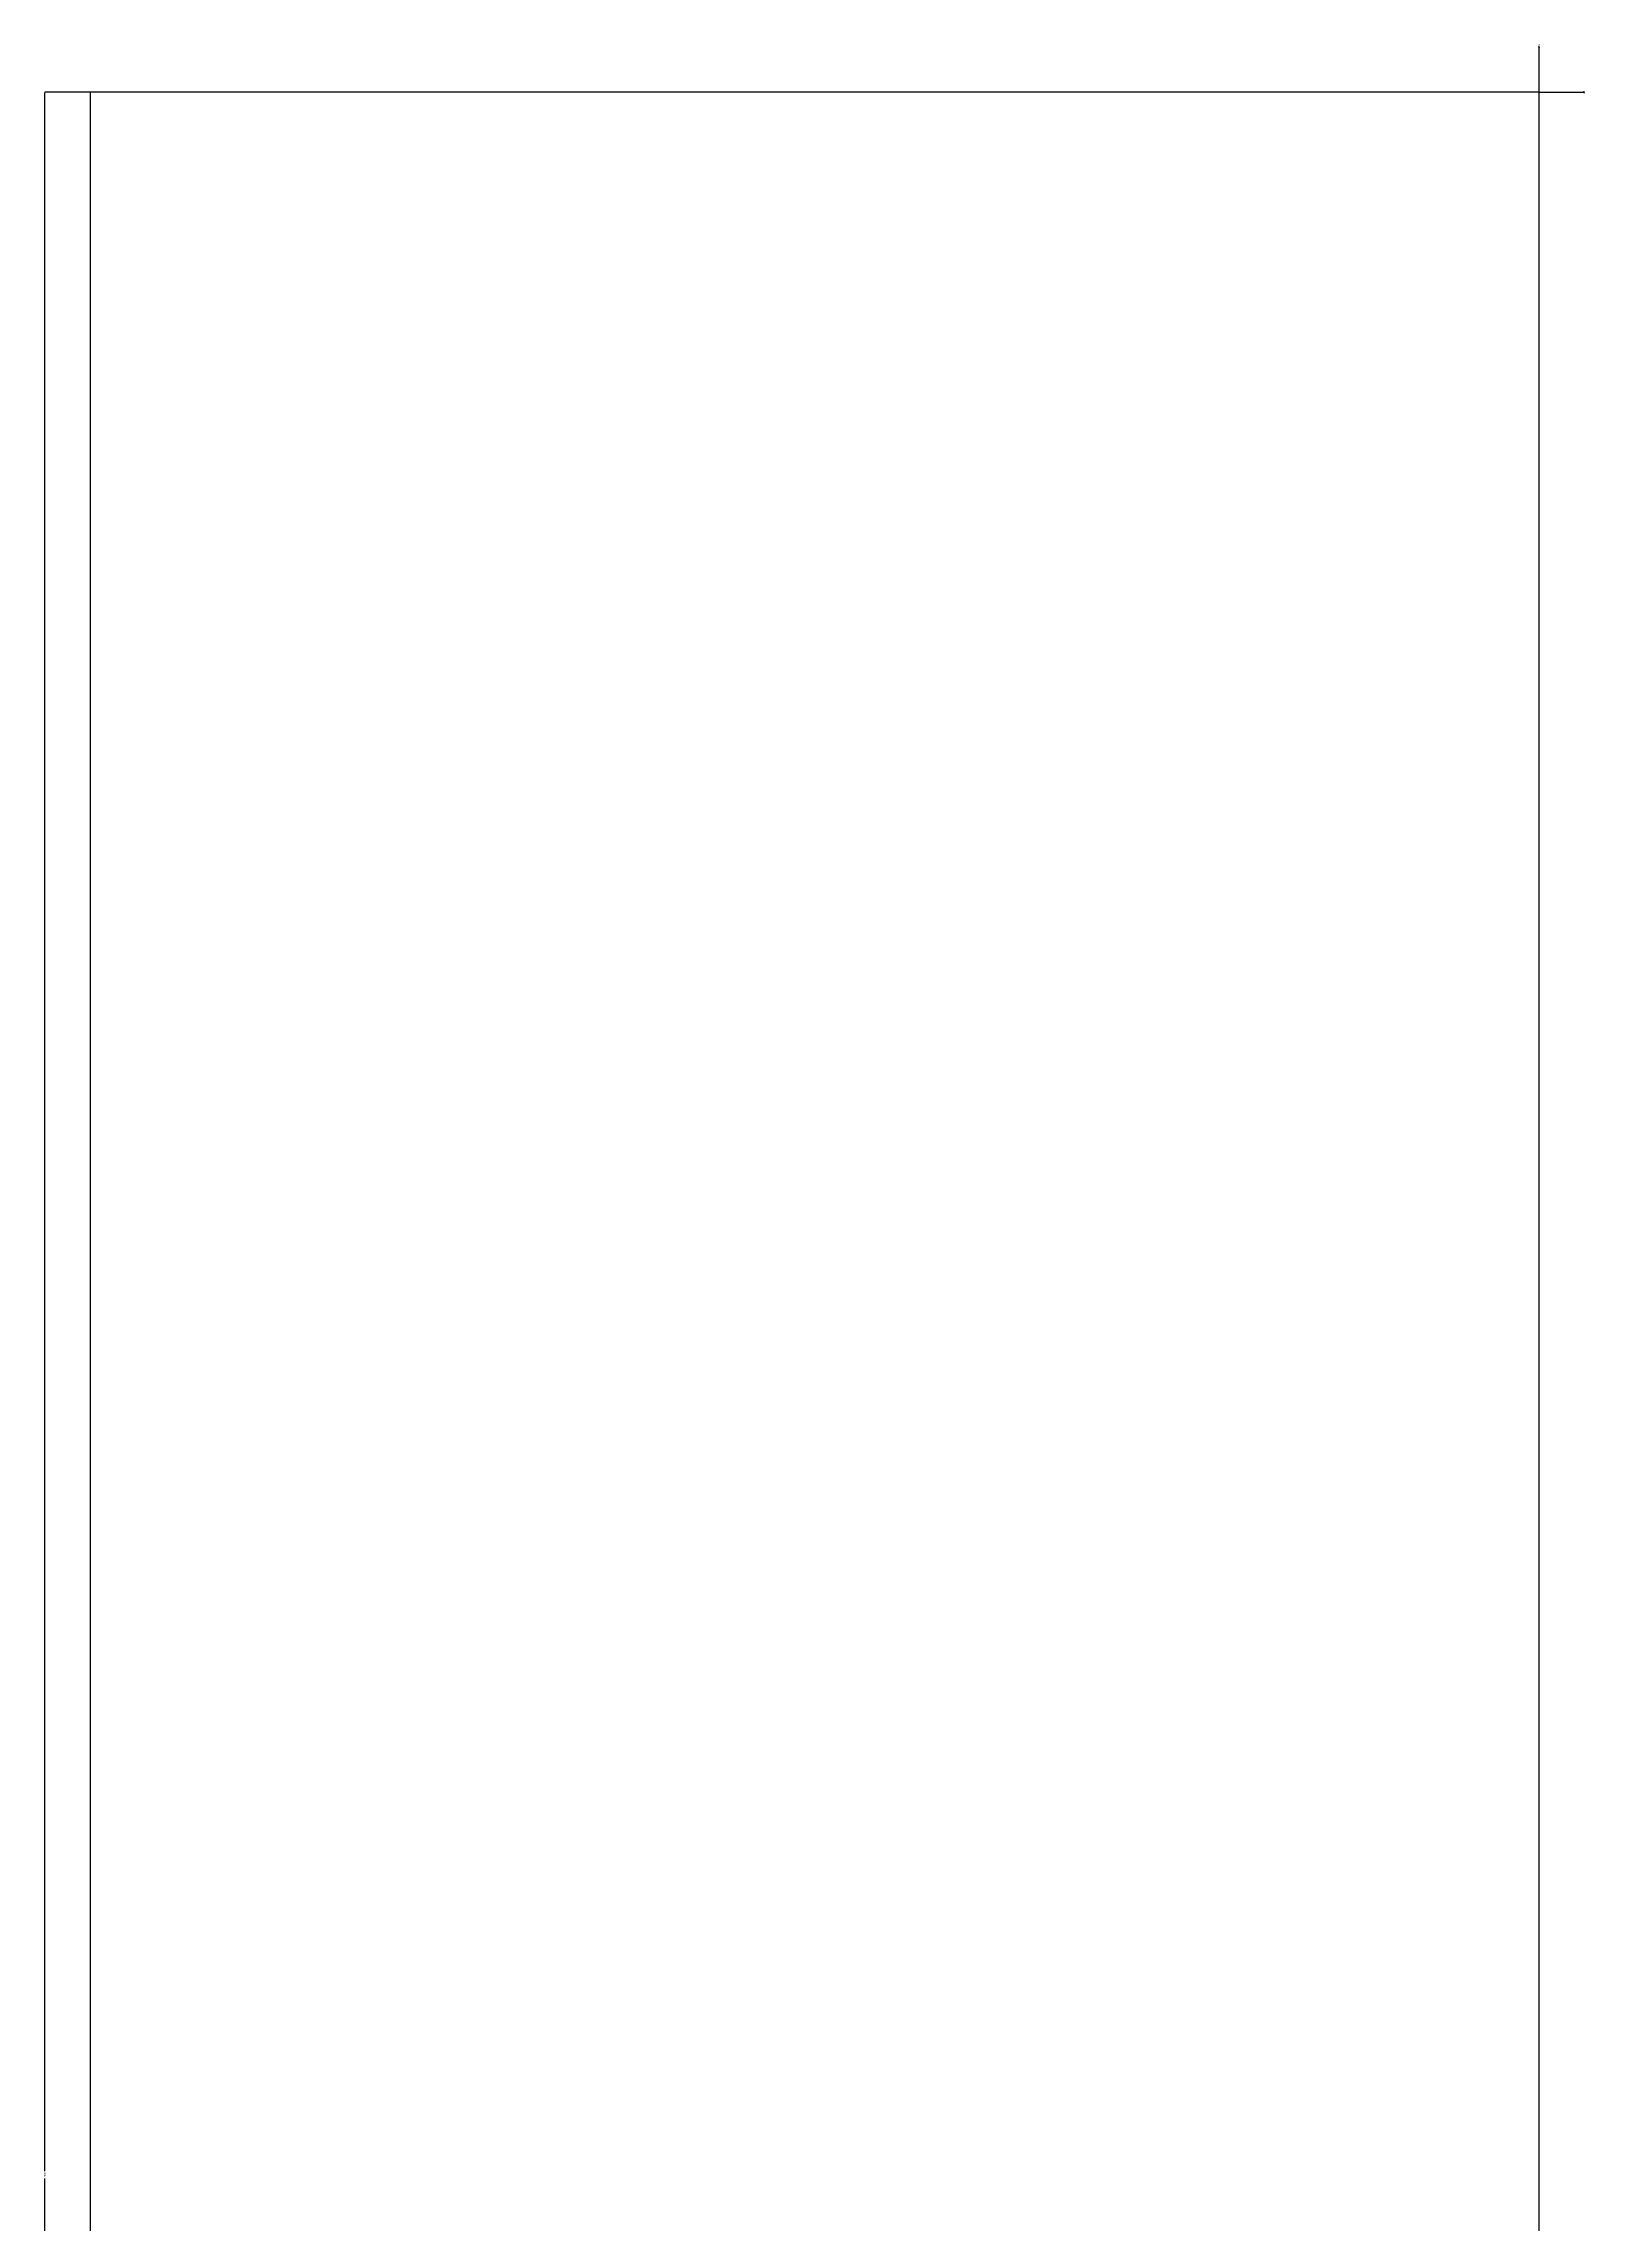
# Model space of a CAD drawing. Header units: metres. Extents: x -26 to 825, y -82 to 2327.
# Drawn here: x -26 to 825, y 1123 to 2327 of the extents above; entities that cross this region are included whole.
import ezdxf

# ---------------------------------------------------------------- set-up
doc = ezdxf.new("R2010")
doc.units = ezdxf.units.M
doc.layers.add('CUT', color=1, linetype='Continuous')
doc.layers.add('DIMENSION', color=3, linetype='Continuous')
doc.dimstyles.get("Standard").update_dxf_attribs({"dimtxt": 2.5, "dimasz": 2.5, "dimexe": 1.25, "dimexo": 0.625, "dimtad": 1, "dimtxsty": 'Standard', "dimcen": 2.5, "dimazin": 3, "dimtfac": 1, "dimtmove": 0, "dimatfit": 3})

# ---------------------------------------------------------------- blocks, each defined once
blk = doc.blocks.new('_CLOSEDFILLED')
at = {"color": 0, "linetype": 'ByBlock'}
blk.add_solid([(-1, 0.2), (0, 0), (-1, -0.2)], dxfattribs=at)
blk = doc.blocks.new('*D2')
for p, q in [((799.75, 2325), (799.5, 2325)), ((800, 2300), (800, 2325)), ((800, 2300), (800, 2325)), ((800, 2325), (800, 2325)), ((800.25, 2325), (800.5, 2325))]:
    blk.add_line(p, q)
at = {"layer": 'Defpoints'}
for p in [(800, 2325), (800, 2300), (800, 2300)]:
    blk.add_point(p, dxfattribs=at)
at = {"layer": 'DIMENSION', "xscale": 0.25, "yscale": 0.25}
blk.add_blockref('_CLOSEDFILLED', (800, 2325), dxfattribs=at)
at = {"layer": 'DIMENSION', "xscale": 0.25, "yscale": 0.25, "rotation": 180}
blk.add_blockref('_CLOSEDFILLED', (800, 2325), dxfattribs=at)
at = {"layer": 'DIMENSION', "insert": (800, 2326.125), "char_height": 1, "attachment_point": 5}
blk.add_mtext('0', dxfattribs=at)
blk = doc.blocks.new('*D3')
for p, q in [((0, 2300), (-25, 2300)), ((-25, 1152), (-25, 2299.75)), ((-25, 0.25), (-25, 1148)), ((0, 0), (-25, 0))]:
    blk.add_line(p, q)
at = {"layer": 'Defpoints'}
for p in [(0, 2300), (-25, 0), (0, 0)]:
    blk.add_point(p, dxfattribs=at)
at = {"layer": 'DIMENSION', "xscale": 0.25, "yscale": 0.25}
for p, rotation in [((-25, 2300), 90), ((-25, 0), 270)]:
    blk.add_blockref('_CLOSEDFILLED', p, dxfattribs=dict(at, rotation=rotation))
at = {"layer": 'DIMENSION', "insert": (-25, 1150), "char_height": 1, "attachment_point": 5, "rotation": 90}
blk.add_mtext('2300', dxfattribs=at)
blk = doc.blocks.new('*D4')
for p, q in [((800, 2300), (825, 2300)), ((800, 2300), (825, 2300)), ((825, 2300.25), (825, 2300.5)), ((825, 2300), (825, 2300)), ((825, 2299.75), (825, 2299.5))]:
    blk.add_line(p, q)
at = {"layer": 'Defpoints'}
for p in [(800, 2300), (800, 2300), (825, 2300)]:
    blk.add_point(p, dxfattribs=at)
at = {"layer": 'DIMENSION', "xscale": 0.25, "yscale": 0.25}
for rotation in [270, 90]:
    blk.add_blockref('_CLOSEDFILLED', (825, 2300), dxfattribs=dict(at, rotation=rotation))
at = {"layer": 'DIMENSION', "insert": (823.875, 2300), "char_height": 1, "attachment_point": 5, "rotation": 90}
blk.add_mtext('0', dxfattribs=at)

msp = doc.modelspace()

# ---------------------------------------------------------------- linework, layer by layer
at = {"layer": 'CUT'}
msp.add_lwpolyline([(0, 0), (800, 0), (800, 2300), (0, 2300)], close=True, dxfattribs=at)

# ---------------------------------------------------------------- dimensions: what is measured, and where the dimension line sits
at = {"layer": 'DIMENSION'}
dim = msp.add_linear_dim(base=(800, 2325), p1=(800, 2300), p2=(800, 2300), dimstyle='Standard', dxfattribs=at)
dim.commit()
dim.dimension.update_dxf_attribs({"geometry": '*D2', "text_midpoint": (800, 2326.125)})
for base, p1, p2, picture, middle in [((-25, 0), (0, 0), (0, 2300), '*D3', (-25, 1150)), ((825, 2300), (800, 2300), (800, 2300), '*D4', (823.875, 2300))]:
    dim = msp.add_linear_dim(base=base, p1=p1, p2=p2, angle=90, dimstyle='Standard', dxfattribs=at)
    dim.commit()
    dim.dimension.update_dxf_attribs({"geometry": picture, "text_midpoint": middle})

doc.saveas('drawing.dxf')
